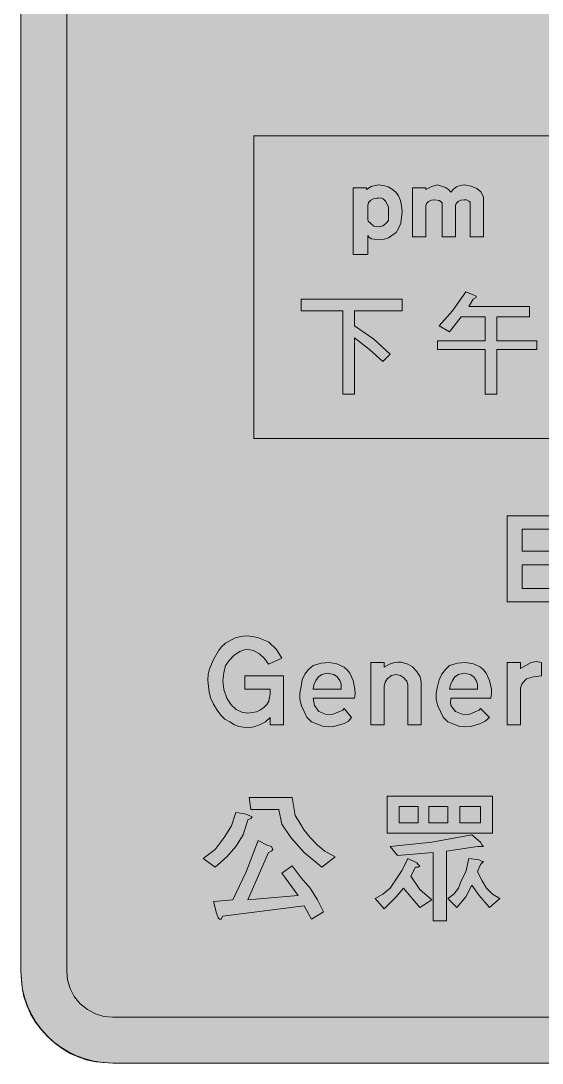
# Model space of a CAD drawing. Header units: metres. Extents: x 145 to 424, y 6 to 266.
# Drawn here: x 145.1 to 208.3, y 6.1 to 132.6 of the extents above; entities that cross this region are included whole.
import ezdxf

# ---------------------------------------------------------------- set-up
doc = ezdxf.new("R2010")
doc.units = ezdxf.units.M
for name, color, linetype, true_color in [('FILL_BLACK_000000', 7, 'Continuous', 0x000000), ('FILL_BLUE_0000FF', 7, 'Continuous', 0x0000ff), ('FILL_WHITE_FFFFFF', 7, 'Continuous', 0xffffff), ('STROKE_BLUE_0000FF', 7, 'Continuous', 0x0000ff)]:
    doc.layers.add(name, color=color, linetype=linetype, true_color=true_color)

msp = doc.modelspace()

# ---------------------------------------------------------------- hatches: boundary and pattern name
at = {"layer": 'FILL_BLACK_000000', "true_color": 0x000000}
h = msp.add_hatch(color=7, dxfattribs=at)
h.dxf.hatch_style = 1
h.paths.add_polyline_path([(190.96, 107.47), (190.62, 106.92), (189.7, 106.27), (189.18, 106.08), (188.64, 106.02), (187.65, 106.15), (187.32, 106.32), (187.2, 106.56), (187.2, 104.22), (185.4, 104.22), (185.4, 112.32), (187.02, 112.32), (187.02, 112.14), (187.61, 112.48), (188.46, 112.68), (189.1, 112.62), (189.67, 112.45), (190.16, 112.18), (190.58, 111.8), (190.9, 111.34), (191.14, 110.78), (191.29, 110.15), (191.34, 109.44), (191.18, 108.04), (190.96, 107.47)])
h.paths.add_polyline_path([(189, 107.73), (189.39, 107.99), (189.72, 108.36), (189.72, 109.98), (189.54, 110.34), (189.35, 110.71), (189.07, 110.97), (188.76, 111.1), (188.46, 111.06), (188.28, 111.06), (187.88, 111), (187.54, 110.81), (187.29, 110.53), (187.2, 110.16), (187.2, 108.54), (187.25, 108.27), (187.56, 108), (187.92, 107.68), (188.28, 107.64), (188.61, 107.6), (189, 107.73)], flags=16)
h = msp.add_hatch(color=7, dxfattribs=at)
h.dxf.hatch_style = 1
h.paths.add_polyline_path([(198.5, 110.82), (198.16, 110.66), (197.91, 110.42), (197.82, 110.16), (197.82, 106.38), (196.2, 106.38), (196.2, 110.52), (195.89, 110.77), (195.3, 110.88), (194.9, 110.82), (194.56, 110.66), (194.31, 110.42), (194.22, 110.16), (194.22, 106.38), (192.6, 106.38), (192.6, 112.32), (194.22, 112.32), (194.22, 112.14), (194.94, 112.5), (195.66, 112.68), (196.61, 112.37), (196.98, 112.12), (197.28, 111.78), (197.58, 112.15), (197.96, 112.43), (198.39, 112.62), (198.9, 112.68), (199.75, 112.51), (200.41, 112.23), (200.9, 111.82), (201.24, 111.24), (201.24, 111.06), (201.24, 110.88), (201.24, 110.7), (201.24, 106.38), (199.62, 106.38), (199.62, 110.34), (199.6, 110.59), (199.44, 110.7), (199.17, 110.86), (198.9, 110.88), (198.5, 110.82)])
h = msp.add_hatch(color=7, dxfattribs=at)
h.dxf.hatch_style = 1
h.paths.add_polyline_path([(191.34, 98.82), (191.34, 97.38), (185.58, 97.38), (185.58, 95.58), (187.92, 93.96), (189.9, 92.16), (189, 91.26), (187.38, 92.7), (185.58, 94.14), (185.58, 87.3), (184.14, 87.3), (184.14, 97.38), (179.1, 97.38), (179.1, 98.82), (191.34, 98.82)])
h = msp.add_hatch(color=7, dxfattribs=at)
h.dxf.hatch_style = 1
h.paths.add_polyline_path([(197.46, 97.38), (199.08, 99.72), (199.98, 99.36), (200.34, 99.18), (200.34, 99), (199.98, 98.82), (199.44, 97.92), (206.82, 97.92), (206.82, 96.66), (202.86, 96.66), (202.86, 93.78), (207.72, 93.78), (207.72, 92.7), (202.86, 92.7), (202.86, 87.3), (201.42, 87.3), (201.42, 92.7), (195.66, 92.7), (195.66, 93.78), (201.42, 93.78), (201.42, 96.66), (198.54, 96.66), (197.1, 94.86), (195.84, 95.58), (197.46, 97.38)])
at = {"layer": 'FILL_BLUE_0000FF', "true_color": 0x0000ff}
h = msp.add_hatch(color=7, dxfattribs=at)
h.dxf.hatch_style = 1
h.paths.add_polyline_path([(155.17, 11.8), (154.13, 12.1), (153.15, 12.61), (152.28, 13.32), (151.57, 14.19), (151.07, 15.16), (150.76, 16.21), (150.66, 17.28), (150.66, 254.34), (150.71, 255.42), (151.02, 256.5), (151.22, 257.01), (151.52, 257.47), (152.28, 258.3), (153.15, 259.08), (154.13, 259.58), (155.17, 259.84), (156.24, 259.92), (413.28, 259.92), (414.35, 259.84), (415.4, 259.58), (416.37, 259.08), (417.24, 258.3), (417.95, 257.43), (418.46, 256.45), (418.76, 255.41), (418.86, 254.34), (418.86, 17.28), (418.75, 16.22), (418.5, 15.3), (417.94, 14.24), (417.24, 13.32), (416.32, 12.62), (415.26, 12.06), (414.34, 11.81), (413.28, 11.7), (156.24, 11.7), (155.17, 11.8)])
at = {"layer": 'FILL_WHITE_FFFFFF', "true_color": 0xffffff}
h = msp.add_hatch(color=7, dxfattribs=at)
h.dxf.hatch_style = 1
h.paths.add_polyline_path([(156.24, 6.12), (154.17, 6.28), (153.15, 6.5), (152.1, 6.84), (151.05, 7.31), (150.08, 7.9), (149.16, 8.59), (148.32, 9.36), (147.55, 10.2), (146.86, 11.11), (146.27, 12.09), (145.8, 13.14), (145.46, 14.22), (145.24, 15.28), (145.08, 17.28), (145.08, 254.34), (145.24, 256.48), (145.46, 257.5), (145.8, 258.48), (146.27, 259.53), (146.86, 260.5), (147.55, 261.42), (148.32, 262.26), (149.16, 263.03), (150.08, 263.72), (151.05, 264.31), (152.1, 264.78), (154.17, 265.43), (155.19, 265.62), (156.24, 265.68), (413.28, 265.68), (414.26, 265.62), (415.28, 265.43), (417.42, 264.78), (418.47, 264.31), (419.45, 263.72), (420.36, 263.03), (421.2, 262.26), (421.97, 261.42), (422.66, 260.5), (423.25, 259.53), (423.72, 258.48), (424.06, 257.5), (424.28, 256.48), (424.44, 254.34), (424.44, 17.28), (424.39, 16.2), (424.24, 15.13), (423.98, 14.08), (423.63, 13.05), (423.17, 12.06), (422.62, 11.1), (421.96, 10.2), (421.2, 9.36), (420.37, 8.6), (419.48, 7.94), (418.55, 7.39), (417.58, 6.93), (416.56, 6.58), (415.5, 6.32), (414.41, 6.17), (413.28, 6.12), (156.24, 6.12)])
h = msp.add_hatch(color=7, dxfattribs=at)
h.dxf.hatch_style = 1
h.paths.add_polyline_path([(279.9, 118.62), (279.9, 81.9), (173.34, 81.9), (173.34, 118.62), (279.9, 118.62)])
h = msp.add_hatch(color=7, dxfattribs=at)
h.dxf.hatch_style = 1
h.paths.add_polyline_path([(204.12, 72.54), (210.78, 72.54), (210.78, 70.92), (205.92, 70.92), (205.92, 68.22), (210.42, 68.22), (210.42, 66.6), (205.92, 66.6), (205.92, 63.72), (211.14, 63.72), (211.14, 62.1), (204.12, 62.1), (204.12, 72.54)])
h = msp.add_hatch(color=7, dxfattribs=at)
h.dxf.hatch_style = 1
h.paths.add_polyline_path([(174.06, 47.16), (173.34, 46.91), (172.62, 46.8), (171.54, 46.96), (171, 47.18), (170.46, 47.52), (169.85, 47.86), (169.34, 48.33), (168.89, 48.94), (168.48, 49.68), (168.14, 50.38), (167.92, 51.12), (167.76, 52.56), (167.82, 53.31), (167.99, 53.95), (168.48, 55.08), (169.07, 56.14), (169.44, 56.62), (169.92, 57.06), (171.11, 57.71), (171.77, 57.9), (172.44, 57.96), (173.22, 57.9), (173.93, 57.73), (175.14, 57.24), (176.09, 56.32), (176.76, 55.26), (175.14, 54.54), (174.67, 55.2), (174.06, 55.78), (173.32, 56.19), (172.44, 56.34), (171.67, 56.08), (170.98, 55.62), (170.39, 55.02), (169.92, 54.36), (169.7, 53.49), (169.61, 52.51), (169.72, 51.47), (170.1, 50.4), (170.6, 49.59), (171.23, 49.03), (171.92, 48.7), (172.62, 48.6), (173.68, 48.76), (174.16, 48.98), (174.6, 49.32), (174.94, 49.65), (175.16, 50.06), (175.32, 50.94), (175.32, 51.48), (172.26, 51.48), (172.26, 53.1), (176.94, 53.1), (176.94, 47.16), (175.32, 47.16), (175.32, 48.06), (174.76, 47.54), (174.06, 47.16)])
h = msp.add_hatch(color=7, dxfattribs=at)
h.dxf.hatch_style = 1
h.paths.add_polyline_path([(179.78, 48.08), (179.46, 48.78), (179.13, 49.49), (178.94, 50.24), (178.93, 51.03), (179.1, 51.84), (179.22, 52.61), (179.55, 53.3), (180.01, 53.89), (180.54, 54.36), (181.51, 54.66), (182.5, 54.74), (183.45, 54.59), (184.32, 54.18), (184.69, 53.85), (185, 53.44), (185.4, 52.56), (185.63, 51.48), (185.65, 50.94), (185.58, 50.4), (180.54, 50.4), (180.72, 49.5), (181.26, 48.78), (182.07, 48.47), (182.88, 48.42), (184.14, 48.96), (184.32, 49.14), (185.22, 48.06), (184.84, 47.63), (184.32, 47.34), (183.06, 46.96), (182.45, 46.91), (181.8, 46.98), (180.36, 47.52), (179.78, 48.08)])
h.paths.add_polyline_path([(183.94, 52.09), (183.78, 52.56), (183.49, 52.99), (183.06, 53.28), (182.27, 53.42), (181.62, 53.28), (181.19, 52.99), (180.9, 52.56), (180.65, 52.02), (180.54, 51.48), (183.96, 51.48), (183.94, 52.09)], flags=16)
h = msp.add_hatch(color=7, dxfattribs=at)
h.dxf.hatch_style = 1
h.paths.add_polyline_path([(190.08, 53.14), (189.54, 52.74), (189.29, 52.36), (189.18, 51.84), (189.18, 47.16), (187.56, 47.16), (187.56, 54.72), (189.18, 54.72), (189.18, 54.18), (189.81, 54.52), (190.44, 54.72), (190.85, 54.79), (191.25, 54.76), (192.06, 54.54), (192.6, 54.22), (193.14, 53.64), (193.55, 53.01), (193.68, 52.38), (193.68, 47.16), (192.06, 47.16), (192.06, 52.02), (191.93, 52.47), (191.52, 52.92), (191.14, 53.17), (190.62, 53.28), (190.08, 53.14)])
h = msp.add_hatch(color=7, dxfattribs=at)
h.dxf.hatch_style = 1
h.paths.add_polyline_path([(196.34, 48.08), (196.02, 48.78), (195.69, 49.49), (195.5, 50.24), (195.49, 51.03), (195.66, 51.84), (195.86, 52.61), (196.18, 53.3), (196.6, 53.89), (197.1, 54.36), (198.07, 54.66), (199.06, 54.74), (200.01, 54.59), (200.88, 54.18), (201.25, 53.85), (201.56, 53.44), (201.96, 52.56), (202.19, 51.48), (202.21, 50.94), (202.14, 50.4), (197.28, 50.4), (197.21, 49.88), (197.28, 49.5), (197.82, 48.78), (198.63, 48.47), (199.44, 48.42), (200.7, 48.96), (200.88, 49.14), (201.96, 48.06), (201.42, 47.63), (200.88, 47.34), (199.69, 46.96), (199.03, 46.91), (198.36, 46.98), (196.92, 47.52), (196.34, 48.08)])
h.paths.add_polyline_path([(200.5, 52.09), (200.34, 52.56), (200.05, 52.99), (199.62, 53.28), (198.9, 53.42), (198.18, 53.28), (197.75, 52.99), (197.46, 52.56), (197.21, 52.02), (197.1, 51.48), (200.52, 51.48), (200.5, 52.09)], flags=16)
h = msp.add_hatch(color=7, dxfattribs=at)
h.dxf.hatch_style = 1
h.paths.add_polyline_path([(207, 54.72), (207.63, 54.86), (208.26, 54.72), (208.26, 53.1), (207.29, 52.99), (206.46, 52.74), (205.92, 52.2), (205.74, 51.66), (205.74, 47.16), (204.12, 47.16), (204.12, 54.72), (205.74, 54.72), (205.74, 54), (207, 54.72)])
h = msp.add_hatch(color=7, dxfattribs=at)
h.dxf.hatch_style = 1
h.paths.add_polyline_path([(178.02, 38.34), (178.38, 36.18), (178.92, 35.28), (179.46, 34.38), (180.18, 33.48), (181.08, 32.58), (181.98, 31.86), (183.24, 31.14), (181.62, 29.88), (179.46, 31.68), (177.84, 33.48), (176.76, 35.1), (176.4, 36.9), (172.98, 36.9), (172.8, 38.34), (178.02, 38.34)])
h = msp.add_hatch(color=7, dxfattribs=at)
h.dxf.hatch_style = 1
h.paths.add_polyline_path([(189.54, 38.52), (202.32, 38.52), (202.32, 34.02), (189.54, 34.02), (189.54, 38.52)])
h.paths.add_polyline_path([(190.98, 35.28), (193.32, 35.28), (193.32, 37.26), (190.98, 37.26), (190.98, 35.28)], flags=16)
h.paths.add_polyline_path([(194.58, 37.26), (194.58, 35.28), (196.92, 35.28), (196.92, 37.26), (194.58, 37.26)], flags=16)
h.paths.add_polyline_path([(200.88, 37.26), (198.36, 37.26), (198.36, 35.28), (200.88, 35.28), (200.88, 37.26)], flags=16)
h = msp.add_hatch(color=7, dxfattribs=at)
h.dxf.hatch_style = 1
h.paths.add_polyline_path([(172.8, 36.18), (173.16, 36), (172.98, 35.82), (172.62, 35.64), (172.08, 33.84), (171.18, 32.4), (170.1, 31.14), (168.66, 29.88), (167.22, 30.96), (168.66, 32.04), (169.74, 33.48), (170.64, 34.92), (171.18, 36.54), (172.26, 36.36), (172.8, 36.18)])
h = msp.add_hatch(color=7, dxfattribs=at)
h.dxf.hatch_style = 1
h.paths.add_polyline_path([(175.5, 32.4), (175.68, 32.04), (175.5, 31.86), (175.14, 31.68), (172.62, 25.92), (178.74, 26.46), (176.76, 29.16), (178.02, 30.06), (179.1, 28.62), (180.18, 27.36), (181.08, 25.92), (181.8, 24.48), (180.36, 23.58), (179.46, 25.2), (169.56, 23.94), (169.38, 23.58), (169.2, 23.58), (169.02, 23.76), (168.84, 24.3), (168.48, 25.74), (170.82, 25.92), (172.44, 29.34), (173.88, 33.12), (174.96, 32.58), (175.5, 32.4)])
h = msp.add_hatch(color=7, dxfattribs=at)
h.dxf.hatch_style = 1
h.paths.add_polyline_path([(194.94, 32.94), (199.8, 33.84), (200.88, 32.94), (201.06, 32.58), (201.24, 32.4), (200.52, 32.4), (196.74, 31.86), (196.74, 23.4), (195.12, 23.4), (195.12, 31.68), (190.8, 31.32), (189.9, 32.4), (194.94, 32.94)])
h = msp.add_hatch(color=7, dxfattribs=at)
h.dxf.hatch_style = 1
h.paths.add_polyline_path([(193.14, 30.42), (193.32, 30.24), (193.5, 30.06), (193.32, 29.88), (192.96, 29.88), (192.42, 28.8), (193.5, 27.18), (194.94, 25.92), (193.5, 25.02), (191.52, 27.36), (190.62, 26.28), (189.18, 24.84), (188.1, 26.1), (189, 26.64), (189.9, 27.36), (191.34, 29.52), (192.06, 30.96), (193.14, 30.42)])
h = msp.add_hatch(color=7, dxfattribs=at)
h.dxf.hatch_style = 1
h.paths.add_polyline_path([(200.7, 30.78), (201.06, 30.6), (201.24, 30.6), (200.88, 30.24), (200.52, 29.34), (201.06, 28.26), (201.6, 27.36), (202.32, 26.64), (203.22, 26.1), (201.96, 25.02), (200.7, 26.46), (199.8, 27.72), (199.08, 26.28), (198, 25.02), (196.92, 26.1), (197.64, 26.64), (198.18, 27.36), (198.54, 28.26), (199.08, 29.34), (199.44, 30.96), (200.7, 30.78)])

# ---------------------------------------------------------------- linework, layer by layer
at = {"layer": 'FILL_BLACK_000000', "lineweight": 0, "true_color": 0x000000}
for points in [[(190.96, 107.47), (190.62, 106.92), (189.7, 106.27), (189.18, 106.08), (188.64, 106.02), (187.65, 106.15), (187.32, 106.32), (187.2, 106.56), (187.2, 104.22), (185.4, 104.22), (185.4, 112.32), (187.02, 112.32), (187.02, 112.14), (187.61, 112.48), (188.46, 112.68), (189.1, 112.62), (189.67, 112.45), (190.16, 112.18), (190.58, 111.8), (190.9, 111.34), (191.14, 110.78), (191.29, 110.15), (191.34, 109.44), (191.18, 108.04)], [(198.5, 110.82), (198.16, 110.66), (197.91, 110.42), (197.82, 110.16), (197.82, 106.38), (196.2, 106.38), (196.2, 110.52), (195.89, 110.77), (195.3, 110.88), (194.9, 110.82), (194.56, 110.66), (194.31, 110.42), (194.22, 110.16), (194.22, 106.38), (192.6, 106.38), (192.6, 112.32), (194.22, 112.32), (194.22, 112.14), (194.94, 112.5), (195.66, 112.68), (196.61, 112.37), (196.98, 112.12), (197.28, 111.78), (197.58, 112.15), (197.96, 112.43), (198.39, 112.62), (198.9, 112.68), (199.75, 112.51), (200.41, 112.23), (200.9, 111.82), (201.24, 111.24), (201.24, 111.06), (201.24, 110.88), (201.24, 110.7), (201.24, 106.38), (199.62, 106.38), (199.62, 110.34), (199.6, 110.59), (199.44, 110.7), (199.17, 110.86), (198.9, 110.88)], [(189, 107.73), (189.39, 107.99), (189.72, 108.36), (189.72, 109.98), (189.54, 110.34), (189.35, 110.71), (189.07, 110.97), (188.76, 111.1), (188.46, 111.06), (188.28, 111.06), (187.88, 111), (187.54, 110.81), (187.29, 110.53), (187.2, 110.16), (187.2, 108.54), (187.25, 108.27), (187.56, 108), (187.92, 107.68), (188.28, 107.64), (188.61, 107.6)], [(191.34, 98.82), (191.34, 97.38), (185.58, 97.38), (185.58, 95.58), (187.92, 93.96), (189.9, 92.16), (189, 91.26), (187.38, 92.7), (185.58, 94.14), (185.58, 87.3), (184.14, 87.3), (184.14, 97.38), (179.1, 97.38), (179.1, 98.82)], [(197.46, 97.38), (199.08, 99.72), (199.98, 99.36), (200.34, 99.18), (200.34, 99), (199.98, 98.82), (199.44, 97.92), (206.82, 97.92), (206.82, 96.66), (202.86, 96.66), (202.86, 93.78), (207.72, 93.78), (207.72, 92.7), (202.86, 92.7), (202.86, 87.3), (201.42, 87.3), (201.42, 92.7), (195.66, 92.7), (195.66, 93.78), (201.42, 93.78), (201.42, 96.66), (198.54, 96.66), (197.1, 94.86), (195.84, 95.58)]]:
    msp.add_lwpolyline(points, close=True, dxfattribs=at)
at = {"layer": 'FILL_BLUE_0000FF', "lineweight": 0, "true_color": 0x0000ff}
msp.add_lwpolyline([(413.28, 11.7), (156.24, 11.7), (155.17, 11.8), (154.13, 12.1), (153.15, 12.61), (152.28, 13.32), (151.57, 14.19), (151.07, 15.16), (150.76, 16.21), (150.66, 17.28), (150.66, 254.34), (150.71, 255.42), (151.02, 256.5), (151.22, 257.01), (151.52, 257.47), (152.28, 258.3), (153.15, 259.08), (154.13, 259.58), (155.17, 259.84), (156.24, 259.92), (413.28, 259.92)], dxfattribs=at)
at = {"layer": 'FILL_WHITE_FFFFFF', "lineweight": 0, "true_color": 0xffffff}
msp.add_lwpolyline([(413.28, 6.12), (156.24, 6.12), (154.17, 6.28), (153.15, 6.5), (152.1, 6.84), (151.05, 7.31), (150.08, 7.9), (149.16, 8.59), (148.32, 9.36), (147.55, 10.2), (146.86, 11.11), (146.27, 12.09), (145.8, 13.14), (145.46, 14.22), (145.24, 15.28), (145.08, 17.28), (145.08, 254.34)], dxfattribs=at)
at = {"layer": 'FILL_WHITE_FFFFFF', "lineweight": 0, "true_color": 0x0000ff}
msp.add_lwpolyline([(279.9, 118.62), (279.9, 81.9), (173.34, 81.9), (173.34, 118.62)], close=True, dxfattribs=at)
at = {"layer": 'FILL_WHITE_FFFFFF', "lineweight": 0, "true_color": 0xffffff}
for points in [[(204.12, 72.54), (210.78, 72.54), (210.78, 70.92), (205.92, 70.92), (205.92, 68.22), (210.42, 68.22), (210.42, 66.6), (205.92, 66.6), (205.92, 63.72), (211.14, 63.72), (211.14, 62.1), (204.12, 62.1)], [(174.06, 47.16), (173.34, 46.91), (172.62, 46.8), (171.54, 46.96), (171, 47.18), (170.46, 47.52), (169.85, 47.86), (169.34, 48.33), (168.89, 48.94), (168.48, 49.68), (168.14, 50.38), (167.92, 51.12), (167.76, 52.56), (167.82, 53.31), (167.99, 53.95), (168.48, 55.08), (169.07, 56.14), (169.44, 56.62), (169.92, 57.06), (171.11, 57.71), (171.77, 57.9), (172.44, 57.96), (173.22, 57.9), (173.93, 57.73), (175.14, 57.24), (176.09, 56.32), (176.76, 55.26), (175.14, 54.54), (174.67, 55.2), (174.06, 55.78), (173.32, 56.19), (172.44, 56.34), (171.67, 56.08), (170.98, 55.62), (170.39, 55.02), (169.92, 54.36), (169.7, 53.49), (169.61, 52.51), (169.72, 51.47), (170.1, 50.4), (170.6, 49.59), (171.23, 49.03), (171.92, 48.7), (172.62, 48.6), (173.68, 48.76), (174.16, 48.98), (174.6, 49.32), (174.94, 49.65), (175.16, 50.06), (175.32, 50.94), (175.32, 51.48), (172.26, 51.48), (172.26, 53.1), (176.94, 53.1), (176.94, 47.16), (175.32, 47.16), (175.32, 48.06), (174.76, 47.54)], [(179.78, 48.08), (179.46, 48.78), (179.13, 49.49), (178.94, 50.24), (178.93, 51.03), (179.1, 51.84), (179.22, 52.61), (179.55, 53.3), (180.01, 53.89), (180.54, 54.36), (181.51, 54.66), (182.5, 54.74), (183.45, 54.59), (184.32, 54.18), (184.69, 53.85), (185, 53.44), (185.4, 52.56), (185.63, 51.48), (185.65, 50.94), (185.58, 50.4), (180.54, 50.4), (180.72, 49.5), (181.26, 48.78), (182.07, 48.47), (182.88, 48.42), (184.14, 48.96), (184.32, 49.14), (185.22, 48.06), (184.84, 47.63), (184.32, 47.34), (183.06, 46.96), (182.45, 46.91), (181.8, 46.98), (180.36, 47.52)], [(190.08, 53.14), (189.54, 52.74), (189.29, 52.36), (189.18, 51.84), (189.18, 47.16), (187.56, 47.16), (187.56, 54.72), (189.18, 54.72), (189.18, 54.18), (189.81, 54.52), (190.44, 54.72), (190.85, 54.79), (191.25, 54.76), (192.06, 54.54), (192.6, 54.22), (193.14, 53.64), (193.55, 53.01), (193.68, 52.38), (193.68, 47.16), (192.06, 47.16), (192.06, 52.02), (191.93, 52.47), (191.52, 52.92), (191.14, 53.17), (190.62, 53.28)], [(196.34, 48.08), (196.02, 48.78), (195.69, 49.49), (195.5, 50.24), (195.49, 51.03), (195.66, 51.84), (195.86, 52.61), (196.18, 53.3), (196.6, 53.89), (197.1, 54.36), (198.07, 54.66), (199.06, 54.74), (200.01, 54.59), (200.88, 54.18), (201.25, 53.85), (201.56, 53.44), (201.96, 52.56), (202.19, 51.48), (202.21, 50.94), (202.14, 50.4), (197.28, 50.4), (197.21, 49.88), (197.28, 49.5), (197.82, 48.78), (198.63, 48.47), (199.44, 48.42), (200.7, 48.96), (200.88, 49.14), (201.96, 48.06), (201.42, 47.63), (200.88, 47.34), (199.69, 46.96), (199.03, 46.91), (198.36, 46.98), (196.92, 47.52)], [(207, 54.72), (207.63, 54.86), (208.26, 54.72), (208.26, 53.1), (207.29, 52.99), (206.46, 52.74), (205.92, 52.2), (205.74, 51.66), (205.74, 47.16), (204.12, 47.16), (204.12, 54.72), (205.74, 54.72), (205.74, 54)], [(183.94, 52.09), (183.78, 52.56), (183.49, 52.99), (183.06, 53.28), (182.27, 53.42), (181.62, 53.28), (181.19, 52.99), (180.9, 52.56), (180.65, 52.02), (180.54, 51.48), (183.96, 51.48)], [(200.5, 52.09), (200.34, 52.56), (200.05, 52.99), (199.62, 53.28), (198.9, 53.42), (198.18, 53.28), (197.75, 52.99), (197.46, 52.56), (197.21, 52.02), (197.1, 51.48), (200.52, 51.48)], [(178.02, 38.34), (178.38, 36.18), (178.92, 35.28), (179.46, 34.38), (180.18, 33.48), (181.08, 32.58), (181.98, 31.86), (183.24, 31.14), (181.62, 29.88), (179.46, 31.68), (177.84, 33.48), (176.76, 35.1), (176.4, 36.9), (172.98, 36.9), (172.8, 38.34)], [(189.54, 38.52), (202.32, 38.52), (202.32, 34.02), (189.54, 34.02)], [(190.98, 35.28), (193.32, 35.28), (193.32, 37.26), (190.98, 37.26)], [(194.58, 37.26), (194.58, 35.28), (196.92, 35.28), (196.92, 37.26)], [(200.88, 37.26), (198.36, 37.26), (198.36, 35.28), (200.88, 35.28)], [(172.8, 36.18), (173.16, 36), (172.98, 35.82), (172.62, 35.64), (172.08, 33.84), (171.18, 32.4), (170.1, 31.14), (168.66, 29.88), (167.22, 30.96), (168.66, 32.04), (169.74, 33.48), (170.64, 34.92), (171.18, 36.54), (172.26, 36.36)], [(175.5, 32.4), (175.68, 32.04), (175.5, 31.86), (175.14, 31.68), (172.62, 25.92), (178.74, 26.46), (176.76, 29.16), (178.02, 30.06), (179.1, 28.62), (180.18, 27.36), (181.08, 25.92), (181.8, 24.48), (180.36, 23.58), (179.46, 25.2), (169.56, 23.94), (169.38, 23.58), (169.2, 23.58), (169.02, 23.76), (168.84, 24.3), (168.48, 25.74), (170.82, 25.92), (172.44, 29.34), (173.88, 33.12), (174.96, 32.58)], [(194.94, 32.94), (199.8, 33.84), (200.88, 32.94), (201.06, 32.58), (201.24, 32.4), (200.52, 32.4), (196.74, 31.86), (196.74, 23.4), (195.12, 23.4), (195.12, 31.68), (190.8, 31.32), (189.9, 32.4)], [(193.14, 30.42), (193.32, 30.24), (193.5, 30.06), (193.32, 29.88), (192.96, 29.88), (192.42, 28.8), (193.5, 27.18), (194.94, 25.92), (193.5, 25.02), (191.52, 27.36), (190.62, 26.28), (189.18, 24.84), (188.1, 26.1), (189, 26.64), (189.9, 27.36), (191.34, 29.52), (192.06, 30.96)], [(200.7, 30.78), (201.06, 30.6), (201.24, 30.6), (200.88, 30.24), (200.52, 29.34), (201.06, 28.26), (201.6, 27.36), (202.32, 26.64), (203.22, 26.1), (201.96, 25.02), (200.7, 26.46), (199.8, 27.72), (199.08, 26.28), (198, 25.02), (196.92, 26.1), (197.64, 26.64), (198.18, 27.36), (198.54, 28.26), (199.08, 29.34), (199.44, 30.96)]]:
    msp.add_lwpolyline(points, close=True, dxfattribs=at)
at = {"layer": 'STROKE_BLUE_0000FF', "lineweight": 0, "true_color": 0x0000ff}
for points in [[(145.08, 17.28), (145.08, 254.34)], [(156.24, 6.12), (155.08, 6.18), (153.95, 6.35), (152.87, 6.63), (151.84, 7), (150.86, 7.48), (149.94, 8.04), (149.08, 8.68), (148.3, 9.4), (147.58, 10.2), (146.95, 11.06), (146.4, 11.98), (145.94, 12.95), (145.57, 13.98), (145.3, 15.04), (145.14, 16.15), (145.08, 17.28)], [(413.28, 6.12), (156.24, 6.12)]]:
    msp.add_lwpolyline(points, dxfattribs=at)

doc.saveas('drawing.dxf')
